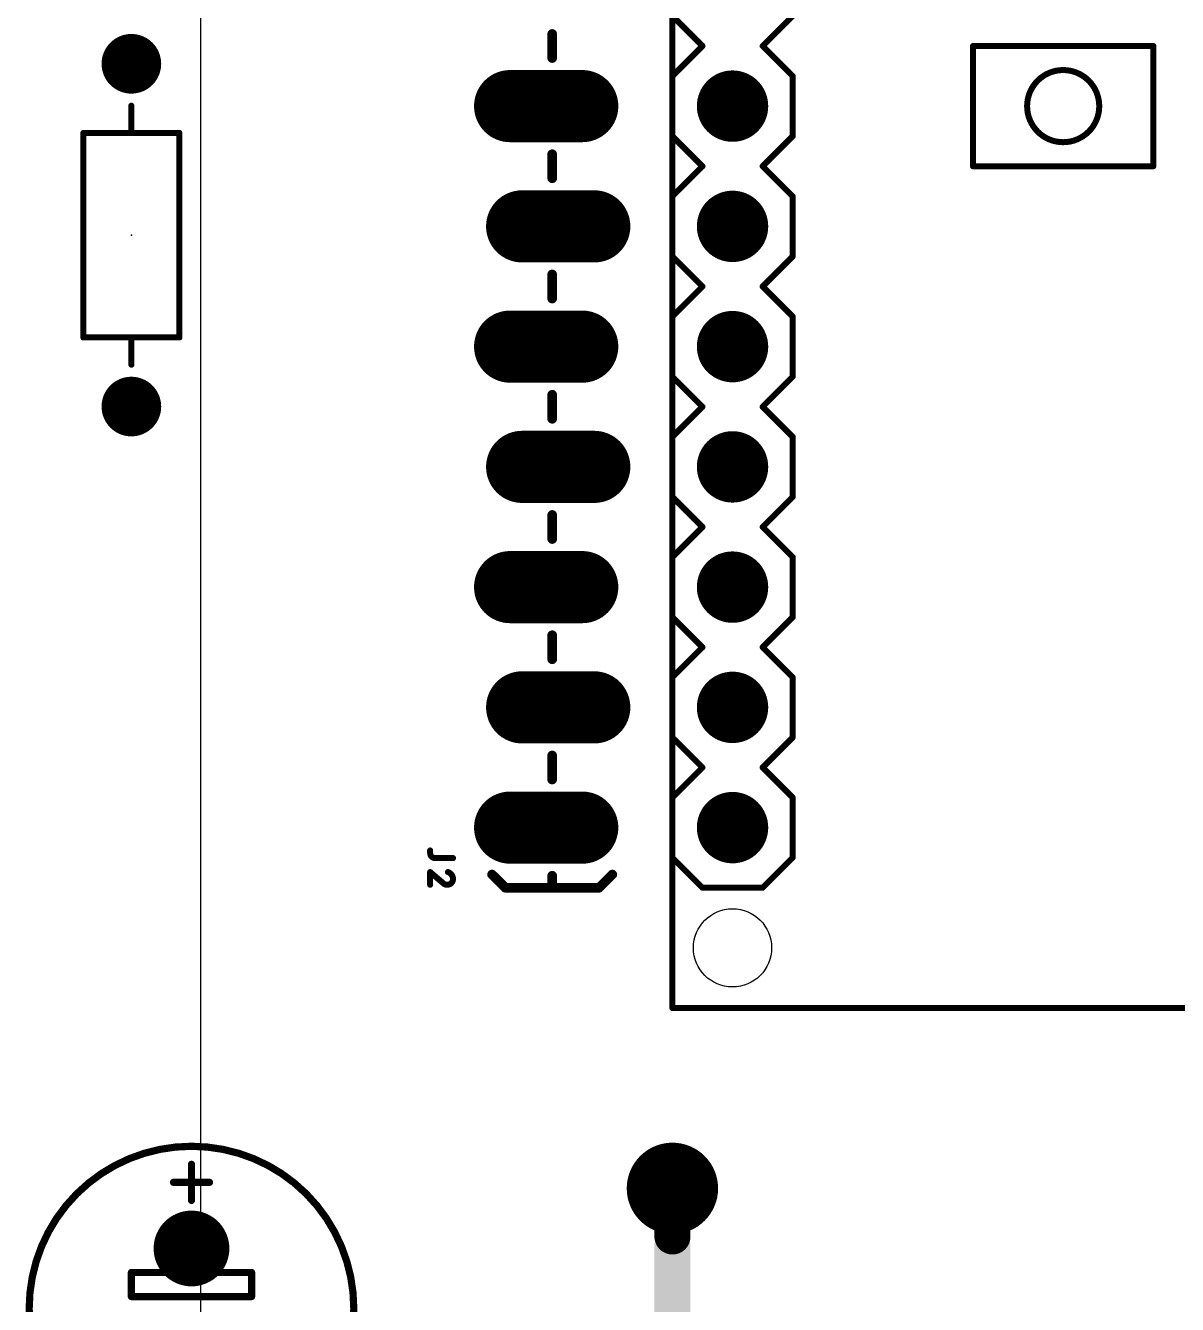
# Model space of a CAD drawing. Header units: millimetres. Extents: x -1479 to 8457, y 1606 to 10461.
# Drawn here: x 3929.87 to 3954.2, y 4584.37 to 4611.38 of the extents above; entities that cross this region are included whole.
import ezdxf

# ---------------------------------------------------------------- set-up
doc = ezdxf.new("R2010")
doc.units = ezdxf.units.MM
for name, color, linetype in [('17', 91, 'Continuous'), ('20', 91, 'Continuous'), ('21', 253, 'Continuous'), ('23', 7, 'Continuous'), ('25', 253, 'Continuous'), ('51', 253, 'Continuous')]:
    doc.layers.add(name, color=color, linetype=linetype)

# ---------------------------------------------------------------- blocks, each defined once
blk = doc.blocks.new('ROUNDP')
at = {"const_width": 0.5}
blk.add_lwpolyline([(0, -0.25, 1), (0, 0.25, 1), (0, -0.25)], format="xyb", dxfattribs=at)
blk = doc.blocks.new('RECT')
blk.add_solid([(-0.5, -0.5), (0.5, -0.5), (-0.5, 0.5), (0.5, 0.5)])
blk = doc.blocks.new('LONGP100')
at = {"const_width": 1}
blk.add_lwpolyline([(-0.5, 0), (0.5, 0)], dxfattribs=at)
at = {"const_width": 0.5}
for points in [[(-0.5, 0.25, 1), (-0.5, -0.25)], [(0.5, -0.25, 1), (0.5, 0.25)]]:
    blk.add_lwpolyline(points, format="xyb", dxfattribs=at)

msp = doc.modelspace()

# ---------------------------------------------------------------- linework, layer by layer
at = {"color": 1}
msp.add_lwpolyline([(3933.565, 4533.809), (3973.565, 4533.809), (3973.565, 4633.809), (3933.565, 4633.809), (3933.565, 4533.809)], dxfattribs=at)
at = {"layer": '20'}
msp.add_circle((3944.804, 4591.899), 0.826, dxfattribs=at)
at = {"layer": '21'}
for points, const_width in [([(3943.534, 4611.584), (3943.534, 4610.314)], 0.127), ([(3943.534, 4611.584), (3944.169, 4610.949)], 0.127), ([(3946.074, 4611.584), (3945.439, 4610.949)], 0.127), ([(3940.994, 4611.203), (3940.994, 4610.695)], 0.203), ([(3944.169, 4610.949), (3943.534, 4610.314)], 0.127), ([(3945.439, 4610.949), (3946.074, 4610.314)], 0.127), ([(3949.884, 4610.949), (3949.884, 4608.409)], 0.127), ([(3953.694, 4610.949), (3949.884, 4610.949)], 0.127), ([(3953.694, 4608.409), (3953.694, 4610.949)], 0.127), ([(3943.534, 4610.314), (3943.534, 4609.044)], 0.127), ([(3946.074, 4610.314), (3946.074, 4609.044)], 0.127), ([(3932.104, 4609.113), (3932.104, 4609.689)], 0.127), ([(3933.119, 4609.113), (3931.089, 4609.113)], 0.127), ([(3931.089, 4609.113), (3931.089, 4604.793)], 0.127), ([(3933.119, 4604.793), (3933.119, 4609.113)], 0.127), ([(3943.534, 4609.044), (3943.534, 4607.774)], 0.127), ([(3943.534, 4609.044), (3944.169, 4608.409)], 0.127), ([(3946.074, 4609.044), (3945.439, 4608.409)], 0.127), ([(3940.994, 4608.663), (3940.994, 4608.155)], 0.203), ([(3944.169, 4608.409), (3943.534, 4607.774)], 0.127), ([(3945.439, 4608.409), (3946.074, 4607.774)], 0.127), ([(3949.884, 4608.409), (3953.694, 4608.409)], 0.127), ([(3943.534, 4607.774), (3943.534, 4606.504)], 0.127), ([(3946.074, 4607.774), (3946.074, 4606.504)], 0.127), ([(3943.534, 4606.504), (3943.534, 4605.234)], 0.127), ([(3943.534, 4606.504), (3944.169, 4605.869)], 0.127), ([(3946.074, 4606.504), (3945.439, 4605.869)], 0.127), ([(3940.994, 4606.123), (3940.994, 4605.615)], 0.203), ([(3944.169, 4605.869), (3943.534, 4605.234)], 0.127), ([(3945.439, 4605.869), (3946.074, 4605.234)], 0.127), ([(3943.534, 4605.234), (3943.534, 4603.964)], 0.127), ([(3946.074, 4605.234), (3946.074, 4603.964)], 0.127), ([(3931.089, 4604.793), (3933.119, 4604.793)], 0.127), ([(3932.104, 4604.793), (3932.104, 4604.217)], 0.127), ([(3943.534, 4603.964), (3943.534, 4602.694)], 0.127), ([(3943.534, 4603.964), (3944.169, 4603.329)], 0.127), ([(3946.074, 4603.964), (3945.439, 4603.329)], 0.127), ([(3940.994, 4603.583), (3940.994, 4603.075)], 0.203), ([(3944.169, 4603.329), (3943.534, 4602.694)], 0.127), ([(3945.439, 4603.329), (3946.074, 4602.694)], 0.127), ([(3943.534, 4602.694), (3943.534, 4601.424)], 0.127), ([(3946.074, 4602.694), (3946.074, 4601.424)], 0.127), ([(3943.534, 4601.424), (3943.534, 4600.154)], 0.127), ([(3943.534, 4601.424), (3944.169, 4600.789)], 0.127), ([(3946.074, 4601.424), (3945.439, 4600.789)], 0.127), ([(3940.994, 4601.043), (3940.994, 4600.535)], 0.203), ([(3944.169, 4600.789), (3943.534, 4600.154)], 0.127), ([(3945.439, 4600.789), (3946.074, 4600.154)], 0.127), ([(3943.534, 4600.154), (3943.534, 4598.884)], 0.127), ([(3946.074, 4600.154), (3946.074, 4598.884)], 0.127), ([(3943.534, 4598.884), (3943.534, 4597.614)], 0.127), ([(3943.534, 4598.884), (3944.169, 4598.249)], 0.127), ([(3946.074, 4598.884), (3945.439, 4598.249)], 0.127), ([(3940.994, 4598.503), (3940.994, 4597.995)], 0.203), ([(3944.169, 4598.249), (3943.534, 4597.614)], 0.127), ([(3945.439, 4598.249), (3946.074, 4597.614)], 0.127), ([(3943.534, 4597.614), (3943.534, 4596.344)], 0.127), ([(3946.074, 4597.614), (3946.074, 4596.344)], 0.127), ([(3943.534, 4596.344), (3943.534, 4595.074)], 0.127), ([(3944.169, 4595.709), (3943.534, 4596.344)], 0.127), ([(3946.074, 4596.344), (3945.439, 4595.709)], 0.127), ([(3940.994, 4595.963), (3940.994, 4595.455)], 0.203), ([(3943.534, 4595.074), (3944.169, 4595.709)], 0.127), ([(3945.439, 4595.709), (3946.074, 4595.074)], 0.127), ([(3943.534, 4590.629), (3943.534, 4595.074)], 0.127), ([(3946.074, 4595.074), (3946.074, 4593.804)], 0.127), ([(3943.534, 4593.804), (3944.169, 4593.169)], 0.127), ([(3945.439, 4593.169), (3946.074, 4593.804)], 0.127), ([(3940.004, 4593.169), (3939.724, 4593.448)], 0.203), ([(3941.985, 4593.169), (3942.264, 4593.448)], 0.203), ([(3940.994, 4593.169), (3940.994, 4593.423)], 0.203), ([(3940.994, 4593.169), (3940.004, 4593.169)], 0.203), ([(3940.994, 4593.169), (3941.985, 4593.169)], 0.203), ([(3945.439, 4593.169), (3944.169, 4593.169)], 0.127), ([(3949.249, 4590.629), (3943.534, 4590.629)], 0.127), ([(3955.599, 4590.629), (3949.249, 4590.629)], 0.127), ([(3933.374, 4587.327), (3933.374, 4586.565)], 0.152), ([(3932.993, 4586.946), (3933.755, 4586.946)], 0.152)]:
    msp.add_lwpolyline(points, dxfattribs=dict(at, const_width=const_width))
for points, const_width in [([(3941.045, 4611.203, 1), (3940.943, 4611.203)], 0.102), ([(3944.192, 4610.926, 1), (3944.147, 4610.971)], 0.0635), ([(3944.147, 4610.926, 1), (3944.192, 4610.971)], 0.0635), ([(3945.462, 4610.971, 1), (3945.417, 4610.926)], 0.0635), ([(3945.417, 4610.971, 1), (3945.462, 4610.926)], 0.0635), ([(3949.916, 4610.949, 1), (3949.852, 4610.949)], 0.0635), ([(3949.884, 4610.98, 1), (3949.884, 4610.917)], 0.0635), ([(3953.726, 4610.949, 1), (3953.662, 4610.949)], 0.0635), ([(3953.694, 4610.917, 1), (3953.694, 4610.98)], 0.0635), ([(3940.943, 4610.695, 1), (3941.045, 4610.695)], 0.102), ([(3943.566, 4610.314, 1), (3943.502, 4610.314)], 0.0635), ([(3943.512, 4610.336, 1), (3943.557, 4610.291)], 0.0635), ([(3943.502, 4610.314, 1), (3943.566, 4610.314)], 0.0635), ([(3946.106, 4610.314, 1), (3946.042, 4610.314)], 0.0635), ([(3946.052, 4610.291, 1), (3946.097, 4610.336)], 0.0635), ([(3951.027, 4609.679, 1), (3952.551, 4609.679, 1), (3951.027, 4609.679)], 0.127), ([(3932.136, 4609.689, 1), (3932.072, 4609.689)], 0.0635), ([(3931.089, 4609.144, 1), (3931.089, 4609.081)], 0.0635), ([(3931.121, 4609.113, 1), (3931.057, 4609.113)], 0.0635), ([(3932.072, 4609.113, 1), (3932.136, 4609.113)], 0.0635), ([(3933.151, 4609.113, 1), (3933.087, 4609.113)], 0.0635), ([(3933.119, 4609.081, 1), (3933.119, 4609.144)], 0.0635), ([(3943.566, 4609.044, 1), (3943.502, 4609.044)], 0.0635), ([(3943.557, 4609.066, 1), (3943.512, 4609.021)], 0.0635), ([(3943.502, 4609.044, 1), (3943.566, 4609.044)], 0.0635), ([(3946.042, 4609.044, 1), (3946.106, 4609.044)], 0.0635), ([(3946.097, 4609.021, 1), (3946.052, 4609.066)], 0.0635), ([(3941.045, 4608.663, 1), (3940.943, 4608.663)], 0.102), ([(3944.192, 4608.386, 1), (3944.147, 4608.431)], 0.0635), ([(3944.147, 4608.386, 1), (3944.192, 4608.431)], 0.0635), ([(3945.462, 4608.431, 1), (3945.417, 4608.386)], 0.0635), ([(3945.417, 4608.431, 1), (3945.462, 4608.386)], 0.0635), ([(3949.884, 4608.44, 1), (3949.884, 4608.377)], 0.0635), ([(3949.852, 4608.409, 1), (3949.916, 4608.409)], 0.0635), ([(3953.662, 4608.409, 1), (3953.726, 4608.409)], 0.0635), ([(3953.694, 4608.377, 1), (3953.694, 4608.44)], 0.0635), ([(3940.943, 4608.155, 1), (3941.045, 4608.155)], 0.102), ([(3943.566, 4607.774, 1), (3943.502, 4607.774)], 0.0635), ([(3943.512, 4607.796, 1), (3943.557, 4607.751)], 0.0635), ([(3943.502, 4607.774, 1), (3943.566, 4607.774)], 0.0635), ([(3946.106, 4607.774, 1), (3946.042, 4607.774)], 0.0635), ([(3946.052, 4607.751, 1), (3946.097, 4607.796)], 0.0635), ([(3943.566, 4606.504, 1), (3943.502, 4606.504)], 0.0635), ([(3943.557, 4606.526, 1), (3943.512, 4606.481)], 0.0635), ([(3943.502, 4606.504, 1), (3943.566, 4606.504)], 0.0635), ([(3946.042, 4606.504, 1), (3946.106, 4606.504)], 0.0635), ([(3946.097, 4606.481, 1), (3946.052, 4606.526)], 0.0635), ([(3941.045, 4606.123, 1), (3940.943, 4606.123)], 0.102), ([(3944.192, 4605.846, 1), (3944.147, 4605.891)], 0.0635), ([(3944.147, 4605.846, 1), (3944.192, 4605.891)], 0.0635), ([(3945.462, 4605.891, 1), (3945.417, 4605.846)], 0.0635), ([(3945.417, 4605.891, 1), (3945.462, 4605.846)], 0.0635), ([(3940.943, 4605.615, 1), (3941.045, 4605.615)], 0.102), ([(3943.566, 4605.234, 1), (3943.502, 4605.234)], 0.0635), ([(3943.512, 4605.256, 1), (3943.557, 4605.211)], 0.0635), ([(3943.502, 4605.234, 1), (3943.566, 4605.234)], 0.0635), ([(3946.106, 4605.234, 1), (3946.042, 4605.234)], 0.0635), ([(3946.052, 4605.211, 1), (3946.097, 4605.256)], 0.0635), ([(3931.089, 4604.824, 1), (3931.089, 4604.761)], 0.0635), ([(3931.057, 4604.793, 1), (3931.121, 4604.793)], 0.0635), ([(3932.136, 4604.793, 1), (3932.072, 4604.793)], 0.0635), ([(3933.087, 4604.793, 1), (3933.151, 4604.793)], 0.0635), ([(3933.119, 4604.761, 1), (3933.119, 4604.824)], 0.0635), ([(3932.072, 4604.217, 1), (3932.136, 4604.217)], 0.0635), ([(3943.566, 4603.964, 1), (3943.502, 4603.964)], 0.0635), ([(3943.557, 4603.986, 1), (3943.512, 4603.941)], 0.0635), ([(3943.502, 4603.964, 1), (3943.566, 4603.964)], 0.0635), ([(3946.042, 4603.964, 1), (3946.106, 4603.964)], 0.0635), ([(3946.097, 4603.941, 1), (3946.052, 4603.986)], 0.0635), ([(3941.045, 4603.583, 1), (3940.943, 4603.583)], 0.102), ([(3944.192, 4603.306, 1), (3944.147, 4603.351)], 0.0635), ([(3944.147, 4603.306, 1), (3944.192, 4603.351)], 0.0635), ([(3945.462, 4603.351, 1), (3945.417, 4603.306)], 0.0635), ([(3945.417, 4603.351, 1), (3945.462, 4603.306)], 0.0635), ([(3940.943, 4603.075, 1), (3941.045, 4603.075)], 0.102), ([(3943.566, 4602.694, 1), (3943.502, 4602.694)], 0.0635), ([(3943.512, 4602.716, 1), (3943.557, 4602.671)], 0.0635), ([(3946.106, 4602.694, 1), (3946.042, 4602.694)], 0.0635), ([(3946.052, 4602.671, 1), (3946.097, 4602.716)], 0.0635), ([(3943.502, 4602.694, 1), (3943.566, 4602.694)], 0.0635), ([(3943.566, 4601.424, 1), (3943.502, 4601.424)], 0.0635), ([(3943.557, 4601.446, 1), (3943.512, 4601.401)], 0.0635), ([(3943.502, 4601.424, 1), (3943.566, 4601.424)], 0.0635), ([(3946.042, 4601.424, 1), (3946.106, 4601.424)], 0.0635), ([(3946.097, 4601.401, 1), (3946.052, 4601.446)], 0.0635), ([(3941.045, 4601.043, 1), (3940.943, 4601.043)], 0.102), ([(3944.192, 4600.766, 1), (3944.147, 4600.811)], 0.0635), ([(3944.147, 4600.766, 1), (3944.192, 4600.811)], 0.0635), ([(3945.462, 4600.811, 1), (3945.417, 4600.766)], 0.0635), ([(3945.417, 4600.811, 1), (3945.462, 4600.766)], 0.0635), ([(3940.943, 4600.535, 1), (3941.045, 4600.535)], 0.102), ([(3943.566, 4600.154, 1), (3943.502, 4600.154)], 0.0635), ([(3943.512, 4600.176, 1), (3943.557, 4600.131)], 0.0635), ([(3943.502, 4600.154, 1), (3943.566, 4600.154)], 0.0635), ([(3946.106, 4600.154, 1), (3946.042, 4600.154)], 0.0635), ([(3946.052, 4600.131, 1), (3946.097, 4600.176)], 0.0635), ([(3943.566, 4598.884, 1), (3943.502, 4598.884)], 0.0635), ([(3943.557, 4598.906, 1), (3943.512, 4598.861)], 0.0635), ([(3946.097, 4598.861, 1), (3946.052, 4598.906)], 0.0635), ([(3943.502, 4598.884, 1), (3943.566, 4598.884)], 0.0635), ([(3946.042, 4598.884, 1), (3946.106, 4598.884)], 0.0635), ([(3941.045, 4598.503, 1), (3940.943, 4598.503)], 0.102), ([(3944.192, 4598.226, 1), (3944.147, 4598.271)], 0.0635), ([(3944.147, 4598.226, 1), (3944.192, 4598.271)], 0.0635), ([(3945.462, 4598.271, 1), (3945.417, 4598.226)], 0.0635), ([(3945.417, 4598.271, 1), (3945.462, 4598.226)], 0.0635), ([(3940.943, 4597.995, 1), (3941.045, 4597.995)], 0.102), ([(3943.566, 4597.614, 1), (3943.502, 4597.614)], 0.0635), ([(3943.512, 4597.636, 1), (3943.557, 4597.591)], 0.0635), ([(3943.502, 4597.614, 1), (3943.566, 4597.614)], 0.0635), ([(3946.106, 4597.614, 1), (3946.042, 4597.614)], 0.0635), ([(3946.052, 4597.591, 1), (3946.097, 4597.636)], 0.0635), ([(3943.566, 4596.344, 1), (3943.502, 4596.344)], 0.0635), ([(3943.557, 4596.366, 1), (3943.512, 4596.321)], 0.0635), ([(3943.502, 4596.344, 1), (3943.566, 4596.344)], 0.0635), ([(3946.042, 4596.344, 1), (3946.106, 4596.344)], 0.0635), ([(3946.097, 4596.321, 1), (3946.052, 4596.366)], 0.0635), ([(3941.045, 4595.963, 1), (3940.943, 4595.963)], 0.102), ([(3944.192, 4595.686, 1), (3944.147, 4595.731)], 0.0635), ([(3944.147, 4595.686, 1), (3944.192, 4595.731)], 0.0635), ([(3945.462, 4595.731, 1), (3945.417, 4595.686)], 0.0635), ([(3945.417, 4595.731, 1), (3945.462, 4595.686)], 0.0635), ([(3940.943, 4595.455, 1), (3941.045, 4595.455)], 0.102), ([(3943.566, 4595.074, 1), (3943.502, 4595.074)], 0.0635), ([(3943.512, 4595.096, 1), (3943.557, 4595.051)], 0.0635), ([(3943.502, 4595.074, 1), (3943.566, 4595.074)], 0.0635), ([(3946.106, 4595.074, 1), (3946.042, 4595.074)], 0.0635), ([(3946.052, 4595.051, 1), (3946.097, 4595.096)], 0.0635), ([(3943.557, 4593.826, 1), (3943.512, 4593.781)], 0.0635), ([(3946.042, 4593.804, 1), (3946.106, 4593.804)], 0.0635), ([(3946.097, 4593.781, 1), (3946.052, 4593.826)], 0.0635), ([(3939.76, 4593.484, 1), (3939.688, 4593.412)], 0.102), ([(3942.3, 4593.412, 1), (3942.228, 4593.484)], 0.102), ([(3941.045, 4593.423, 1), (3940.943, 4593.423)], 0.102), ([(3940.004, 4593.219, 1), (3940.004, 4593.118)], 0.102), ([(3939.968, 4593.133, 1), (3940.039, 4593.205)], 0.102), ([(3940.994, 4593.219, 1), (3940.994, 4593.118)], 0.102), ([(3940.943, 4593.169, 1), (3941.045, 4593.169)], 0.102), ([(3940.994, 4593.118, 1), (3940.994, 4593.219)], 0.102), ([(3941.949, 4593.205, 1), (3942.021, 4593.133)], 0.102), ([(3941.985, 4593.118, 1), (3941.985, 4593.219)], 0.102), ([(3944.169, 4593.2, 1), (3944.169, 4593.137)], 0.0635), ([(3944.147, 4593.146, 1), (3944.192, 4593.191)], 0.0635), ([(3945.417, 4593.191, 1), (3945.462, 4593.146)], 0.0635), ([(3945.439, 4593.137, 1), (3945.439, 4593.2)], 0.0635), ([(3943.534, 4590.66, 1), (3943.534, 4590.597)], 0.0635), ([(3943.502, 4590.629, 1), (3943.566, 4590.629)], 0.0635), ([(3949.249, 4590.66, 1), (3949.249, 4590.597)], 0.0635), ([(3949.249, 4590.597, 1), (3949.249, 4590.66)], 0.0635), ([(3929.945, 4584.279, 1), (3936.803, 4584.279, 1), (3929.945, 4584.279)], 0.152), ([(3933.412, 4587.327, 1), (3933.336, 4587.327)], 0.0762), ([(3932.993, 4586.984, 1), (3932.993, 4586.908)], 0.0762), ([(3933.755, 4586.908, 1), (3933.755, 4586.984)], 0.0762), ([(3933.336, 4586.565, 1), (3933.412, 4586.565)], 0.0762)]:
    msp.add_lwpolyline(points, format="xyb", dxfattribs=dict(at, const_width=const_width))
at = {"layer": '23'}
for p in [(3932.104, 4606.953), (3940.994, 4594.439)]:
    msp.add_point(p, dxfattribs=at)
at = {"layer": '25'}
for points, const_width in [([(3938.448, 4593.956, 1), (3938.384, 4593.956)], 0.0635), ([(3938.448, 4593.902, 1), (3938.384, 4593.902)], 0.0635), ([(3938.384, 4593.902, 1), (3938.448, 4593.902)], 0.0635), ([(3938.416, 4593.902, 0.4142), (3938.523, 4593.795)], 0.127), ([(3938.523, 4593.827, 1), (3938.523, 4593.763)], 0.0635), ([(3938.523, 4593.763, 1), (3938.523, 4593.827)], 0.0635), ([(3938.899, 4593.763, 1), (3938.899, 4593.827)], 0.0635), ([(3938.437, 4593.524, 1), (3938.395, 4593.476)], 0.0635), ([(3938.448, 4593.5, 1), (3938.384, 4593.5)], 0.0635), ([(3938.899, 4593.353, 0.3252), (3938.791, 4593.5)], 0.127), ([(3938.801, 4593.53, 1), (3938.782, 4593.47)], 0.0635), ([(3938.684, 4593.272, 0.2053), (3938.778, 4593.232)], 0.127), ([(3938.707, 4593.294, 1), (3938.661, 4593.25)], 0.0635), ([(3938.664, 4593.248, 1), (3938.705, 4593.297)], 0.0635), ([(3938.778, 4593.232, 0.4142), (3938.899, 4593.353)], 0.127), ([(3938.778, 4593.264, 1), (3938.778, 4593.2)], 0.0635), ([(3938.778, 4593.2, 1), (3938.778, 4593.264)], 0.0635), ([(3938.93, 4593.353, 1), (3938.867, 4593.353)], 0.0635), ([(3938.867, 4593.353, 1), (3938.93, 4593.353)], 0.0635), ([(3938.384, 4593.232, 1), (3938.448, 4593.232)], 0.0635)]:
    msp.add_lwpolyline(points, format="xyb", dxfattribs=dict(at, const_width=const_width))
at = {"layer": '25', "const_width": 0.127}
for points in [[(3938.416, 4593.902), (3938.416, 4593.956)], [(3938.899, 4593.795), (3938.523, 4593.795)], [(3938.684, 4593.272), (3938.416, 4593.5)], [(3938.416, 4593.5), (3938.416, 4593.232)]]:
    msp.add_lwpolyline(points, dxfattribs=at)
at = {"layer": '51'}
for points, const_width in [([(3931.089, 4604.793), (3931.089, 4609.113)], 0.12), ([(3931.089, 4609.113), (3933.119, 4609.113)], 0.12), ([(3933.119, 4609.113), (3933.119, 4604.793)], 0.12), ([(3933.119, 4604.793), (3931.089, 4604.793)], 0.12), ([(3943.534, 4586.819), (3943.534, 4585.803)], 0.762), ([(3933.374, 4585.93), (3933.374, 4585.041)], 0.152), ([(3933.374, 4585.041), (3932.104, 4585.041)], 0.152), ([(3932.104, 4585.041), (3932.104, 4584.533)], 0.152), ([(3934.644, 4585.041), (3933.374, 4585.041)], 0.152), ([(3934.644, 4584.533), (3934.644, 4585.041)], 0.152), ([(3932.104, 4584.533), (3934.644, 4584.533)], 0.152)]:
    msp.add_lwpolyline(points, dxfattribs=dict(at, const_width=const_width))
for points, const_width in [([(3931.119, 4609.113, 1), (3931.059, 4609.113)], 0.06), ([(3931.089, 4609.143, 1), (3931.089, 4609.083)], 0.06), ([(3933.149, 4609.113, 1), (3933.089, 4609.113)], 0.06), ([(3933.119, 4609.083, 1), (3933.119, 4609.143)], 0.06), ([(3931.089, 4604.823, 1), (3931.089, 4604.763)], 0.06), ([(3931.059, 4604.793, 1), (3931.119, 4604.793)], 0.06), ([(3933.089, 4604.793, 1), (3933.149, 4604.793)], 0.06), ([(3933.119, 4604.763, 1), (3933.119, 4604.823)], 0.06), ([(3943.725, 4586.819, 1), (3943.344, 4586.819)], 0.381), ([(3933.412, 4585.93, 1), (3933.336, 4585.93)], 0.0762), ([(3943.344, 4585.803, 1), (3943.725, 4585.803)], 0.381), ([(3932.104, 4585.079, 1), (3932.104, 4585.003)], 0.0762), ([(3932.142, 4585.041, 1), (3932.066, 4585.041)], 0.0762), ([(3933.374, 4585.079, 1), (3933.374, 4585.003)], 0.0762), ([(3933.336, 4585.041, 1), (3933.412, 4585.041)], 0.0762), ([(3933.374, 4585.003, 1), (3933.374, 4585.079)], 0.0762), ([(3934.682, 4585.041, 1), (3934.606, 4585.041)], 0.0762), ([(3934.644, 4585.003, 1), (3934.644, 4585.079)], 0.0762), ([(3932.104, 4584.571, 1), (3932.104, 4584.495)], 0.0762), ([(3932.066, 4584.533, 1), (3932.142, 4584.533)], 0.0762), ([(3934.606, 4584.533, 1), (3934.682, 4584.533)], 0.0762), ([(3934.644, 4584.495, 1), (3934.644, 4584.571)], 0.0762)]:
    msp.add_lwpolyline(points, format="xyb", dxfattribs=dict(at, const_width=const_width))

# ---------------------------------------------------------------- block references
at = {"layer": '17'}
for name, p, xscale, yscale, rotation in [('ROUNDP', (3932.104, 4610.573), 1.26, 1.26, 270), ('ROUNDP', (3932.104, 4610.573), 1.26, 1.26, 270), ('LONGP100', (3940.867, 4609.679), 1.524, 1.524, 180), ('LONGP100', (3940.867, 4609.679), 1.524, 1.524, 180), ('ROUNDP', (3944.804, 4609.679), 1.508, 1.508, 270), ('ROUNDP', (3944.804, 4609.679), 1.508, 1.508, 270), ('LONGP100', (3941.121, 4607.139), 1.524, 1.524, 180), ('LONGP100', (3941.121, 4607.139), 1.524, 1.524, 180), ('ROUNDP', (3944.804, 4607.139), 1.508, 1.508, 270), ('ROUNDP', (3944.804, 4607.139), 1.508, 1.508, 270), ('LONGP100', (3940.867, 4604.599), 1.524, 1.524, 180), ('LONGP100', (3940.867, 4604.599), 1.524, 1.524, 180), ('ROUNDP', (3944.804, 4604.599), 1.508, 1.508, 270), ('ROUNDP', (3944.804, 4604.599), 1.508, 1.508, 270), ('ROUNDP', (3932.104, 4603.333), 1.26, 1.26, 270), ('ROUNDP', (3932.104, 4603.333), 1.26, 1.26, 270), ('LONGP100', (3941.121, 4602.059), 1.524, 1.524, 180), ('LONGP100', (3941.121, 4602.059), 1.524, 1.524, 180), ('ROUNDP', (3944.804, 4602.059), 1.508, 1.508, 270), ('ROUNDP', (3944.804, 4602.059), 1.508, 1.508, 270), ('LONGP100', (3940.867, 4599.519), 1.524, 1.524, 180), ('LONGP100', (3940.867, 4599.519), 1.524, 1.524, 180), ('ROUNDP', (3944.804, 4599.519), 1.508, 1.508, 270), ('ROUNDP', (3944.804, 4599.519), 1.508, 1.508, 270), ('LONGP100', (3941.121, 4596.979), 1.524, 1.524, 180), ('LONGP100', (3941.121, 4596.979), 1.524, 1.524, 180), ('ROUNDP', (3944.804, 4596.979), 1.508, 1.508, 270), ('ROUNDP', (3944.804, 4596.979), 1.508, 1.508, 270), ('LONGP100', (3940.867, 4594.439), 1.524, 1.524, 180), ('LONGP100', (3940.867, 4594.439), 1.524, 1.524, 180), ('ROUNDP', (3944.804, 4594.439), 1.508, 1.508, 270), ('ROUNDP', (3944.804, 4594.439), 1.508, 1.508, 270), ('ROUNDP', (3943.534, 4586.819), 1.9304, 1.9304, 270), ('ROUNDP', (3943.534, 4586.819), 1.9304, 1.9304, 270), ('ROUNDP', (3933.374, 4585.549), 1.6002, 1.6002, 270), ('ROUNDP', (3933.374, 4585.549), 1.6002, 1.6002, 270)]:
    msp.add_blockref(name, p, dxfattribs=dict(at, xscale=xscale, yscale=yscale, rotation=rotation))
at = {"layer": '21', "xscale": 1.905, "yscale": 0.762, "rotation": 270}
msp.add_blockref('RECT', (3943.534, 4584.723), dxfattribs=at)
at = {"layer": '51', "xscale": 0.5842, "yscale": 0.5842}
for p, rotation in [((3940.994, 4609.679), 89.99999999999999), ((3940.994, 4607.139), 89.99999999999999), ((3940.994, 4604.599), 89.99999999999999), ((3940.994, 4602.059), 180), ((3940.994, 4599.519), 89.99999999999999), ((3940.994, 4596.979), 89.99999999999999), ((3940.994, 4594.439), 89.99999999999999)]:
    msp.add_blockref('RECT', p, dxfattribs=dict(at, rotation=rotation))

doc.saveas('drawing.dxf')
